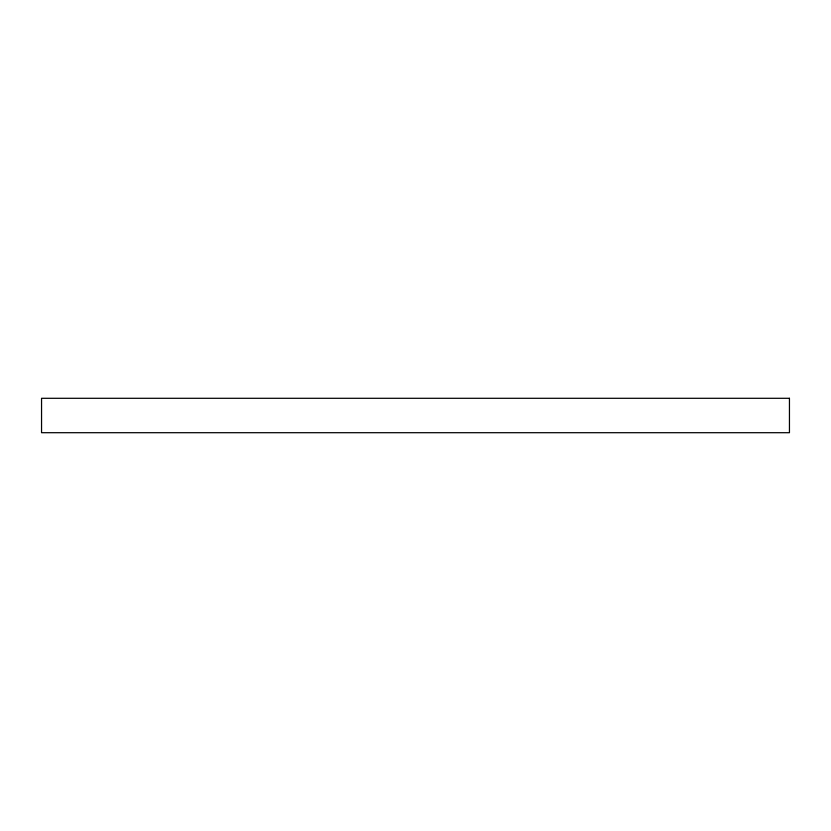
<?xml version="1.0" encoding="UTF-8"?>
<svg xmlns="http://www.w3.org/2000/svg" width="831" height="831" viewBox="0 0 831 831"><rect width="100%" height="100%" fill="white"/><g stroke="black" fill="none" stroke-linecap="round" stroke-linejoin="round"><path stroke-width="1.25" d="M789.45 398.298L41.55 398.298L41.55 432.702L789.45 432.702L789.45 398.298"/></g></svg>
